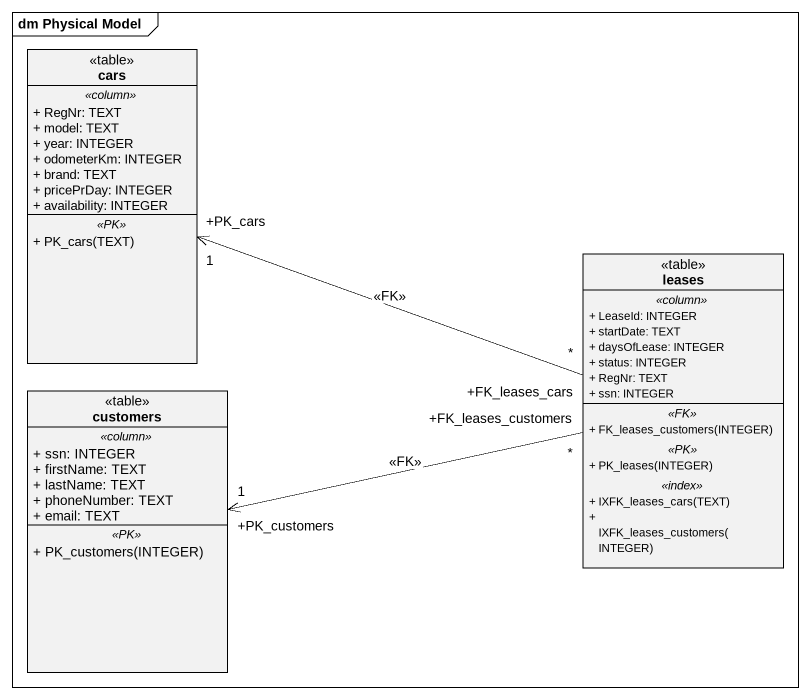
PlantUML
@startuml
mainframe dm Physical Model
hide circle
hide empty members
skinparam classAttributeIconSize 0
class cars <<table>> {
  .. <<column>> ..
  + RegNr: TEXT
  + model: TEXT
  + year: INTEGER
  + odometerKm: INTEGER
  + brand: TEXT
  + pricePrDay: INTEGER
  + availability: INTEGER
  .. <<PK>> ..
  + PK_cars(TEXT)
}
class leases <<table>> {
  .. <<column>> ..
  + LeaseId: INTEGER
  + startDate: TEXT
  + daysOfLease: INTEGER
  + status: INTEGER
  + RegNr: TEXT
  + ssn: INTEGER
  .. <<FK>> ..
  + FK_leases_customers(INTEGER)
  .. <<PK>> ..
  + PK_leases(INTEGER)
  .. <<index>> ..
  + IXFK_leases_cars(TEXT)
  + IXFK_leases_customers(INTEGER)
}
class customers <<table>> {
  .. <<column>> ..
  + ssn: INTEGER
  + firstName: TEXT
  + lastName: TEXT
  + phoneNumber: TEXT
  + email: TEXT
  .. <<PK>> ..
  + PK_customers(INTEGER)
}
leases "+FK_leases_cars\n*" -left-> "+PK_cars\n1" cars : <<FK>>
leases "+FK_leases_customers\n*" -left-> "+PK_customers\n1" customers : <<FK>>
@enduml
